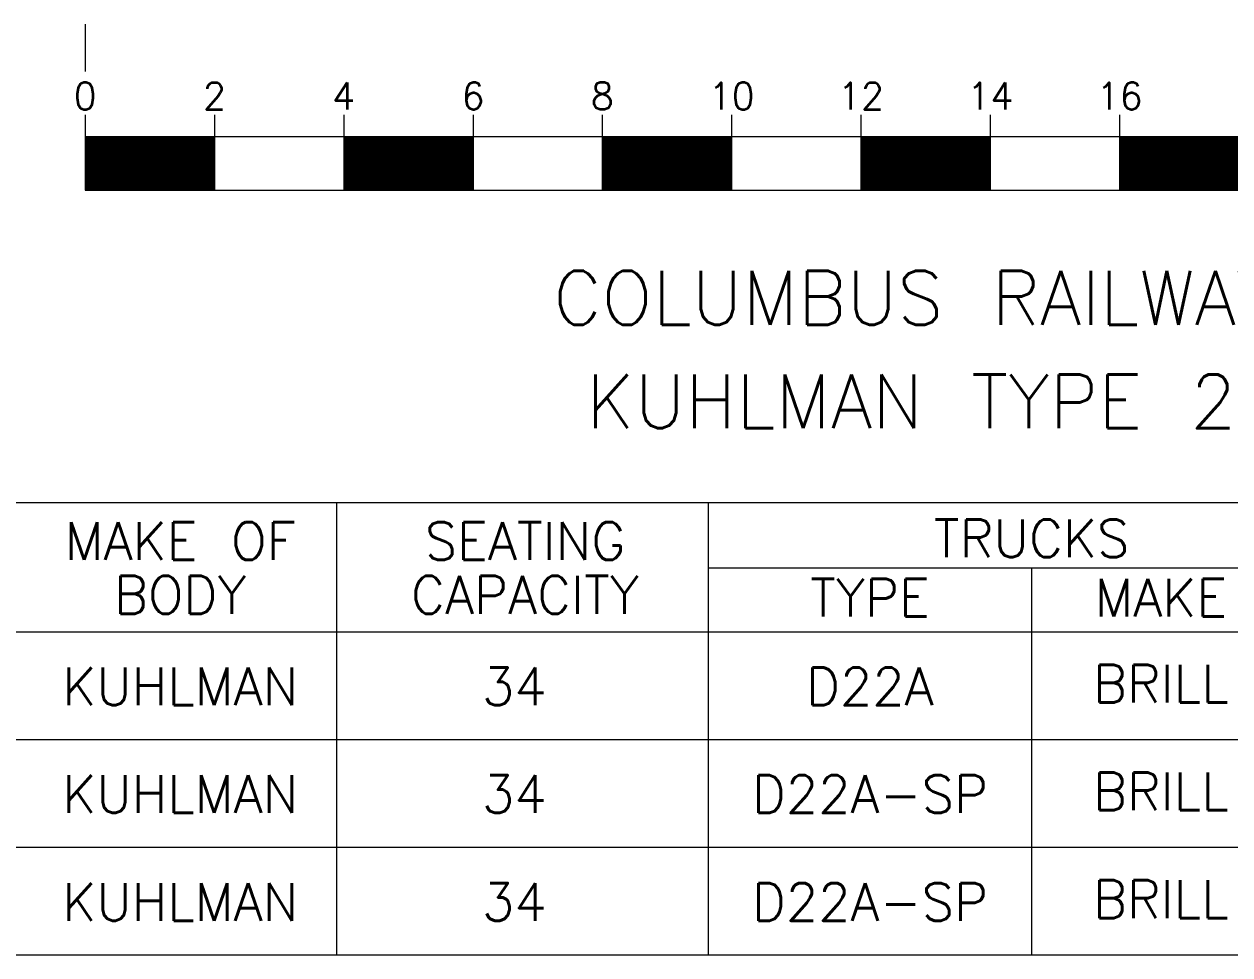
# Model space of a CAD drawing. Header units: inches. Extents: x 0 to 22, y 0 to 17.
# Drawn here: x 5.041 to 9.696, y 0.336 to 3.93 of the extents above; entities that cross this region are included whole.
import ezdxf
from ezdxf.enums import TextEntityAlignment as Align

# ---------------------------------------------------------------- set-up
doc = ezdxf.new("R2010")
doc.units = ezdxf.units.IN
doc.header["$LTSCALE"] = 100
doc.header["$MEASUREMENT"] = 0
for name, color, linetype, lineweight in [('INFORMATIONBLOCK', 7, 'Continuous', 0), ('SCALE', 7, 'Continuous', 0), ('TITLE', 7, 'Continuous', 0)]:
    doc.layers.add(name, color=color, linetype=linetype, lineweight=lineweight)
doc.styles.add('STANDARD0', font='TXT.SHX')

msp = doc.modelspace()

# ---------------------------------------------------------------- linework, layer by layer
at = {"layer": 'INFORMATIONBLOCK', "color": 7, "linetype": 'Continuous'}
for p, q in [((2.3576, 2.0832), (19.7464, 2.0832)), ((6.2472, 2.08), (6.2472, 0.336)), ((7.6824, 2.08), (7.6824, 0.336)), ((7.6824, 1.8304), (15.0872, 1.8304)), ((8.9304, 1.8304), (8.9304, 0.336)), ((2.3576, 1.584), (19.7464, 1.584)), ((2.3576, 1.168), (19.7464, 1.168)), ((2.3576, 0.752), (19.7464, 0.752)), ((2.3576, 0.336), (19.7464, 0.336))]:
    msp.add_line(p, q, dxfattribs=at)
at = {"layer": 'SCALE', "color": 7, "linetype": 'Continuous'}
for p, q in [((5.2767, 3.93047), (5.2767, 3.74783)), ((5.2767, 3.58), (5.2767, 3.2888)), ((5.7759, 3.58), (5.7759, 3.2888)), ((6.2751, 3.58), (6.2751, 3.2888)), ((6.7743, 3.58), (6.7743, 3.2888)), ((7.2735, 3.58), (7.2735, 3.2888)), ((7.7727, 3.58), (7.7727, 3.2888)), ((8.2719, 3.58), (8.2719, 3.2888)), ((8.7711, 3.58), (8.7711, 3.2888)), ((9.2703, 3.58), (9.2703, 3.2888)), ((5.2767, 3.4968), (16.7583, 3.4968)), ((5.2767, 3.2888), (16.7583, 3.2888))]:
    msp.add_line(p, q, dxfattribs=at)
at = {"layer": 'SCALE', "color": 7, "linetype": 'Continuous', "lineweight": 211, "const_width": 0.208}
for points in [[(5.2767, 3.3928), (5.7759, 3.3928)], [(6.2751, 3.3928), (6.7743, 3.3928)], [(7.2735, 3.3928), (7.7727, 3.3928)], [(8.2719, 3.3928), (8.7711, 3.3928)], [(9.2703, 3.3928), (9.7695, 3.3928)]]:
    msp.add_lwpolyline(points, dxfattribs=at)

# ---------------------------------------------------------------- texts
at = {"layer": 'INFORMATIONBLOCK', "color": 7, "linetype": 'Continuous', "style": 'STANDARD0'}
for s, p in [('MAKE OF', (5.644, 1.9344)), ('SEATING', (6.9752, 1.9344)), ('TRUCKS', (8.9304, 1.9448)), ('BODY', (5.644, 1.7264)), ('CAPACITY', (6.9752, 1.7264)), ('TYPE', (8.3064, 1.716)), ('MAKE', (9.4296, 1.716)), ('KUHLMAN', (5.644, 1.3728)), ('34', (6.9336, 1.3728)), ('D22A', (8.3064, 1.3728)), ('BRILL', (9.4296, 1.3832)), ('KUHLMAN', (5.644, 0.9568)), ('34', (6.9336, 0.9568)), ('D22A-SP', (8.3064, 0.9568)), ('BRILL', (9.4296, 0.9672)), ('KUHLMAN', (5.644, 0.5408)), ('34', (6.9336, 0.5408)), ('D22A-SP', (8.3064, 0.5408)), ('BRILL', (9.4296, 0.5512))]:
    msp.add_text(s, height=0.1456, dxfattribs=at).set_placement(p, align=Align.MIDDLE_CENTER)
at = {"layer": 'SCALE', "color": 7, "linetype": 'Continuous', "style": 'STANDARD0'}
for s, p in [('0', (5.2767, 3.6008)), ('2', (5.7759, 3.6008)), ('4', (6.2751, 3.6008)), ('6', (6.7743, 3.6008)), ('8', (7.2735, 3.6008)), ('10', (7.7727, 3.6008)), ('12', (8.2719, 3.6008)), ('14', (8.7711, 3.6008)), ('16', (9.2703, 3.6008))]:
    msp.add_text(s, height=0.104, dxfattribs=at).set_placement(p, align=Align.CENTER)
at = {"layer": 'TITLE', "color": 7, "linetype": 'Continuous', "style": 'STANDARD0'}
for s, p in [('COLUMBUS RAILWAY & LIGHT COMPANY, CAR NO. 590', (10.99988, 2.76973)), ('KUHLMAN TYPE 2, PAYE CAR (PAY-AS-YOU-ENTER)', (10.99943, 2.36991))]:
    msp.add_text(s, height=0.208, dxfattribs=at).set_placement(p, align=Align.CENTER)

doc.saveas('drawing.dxf')
